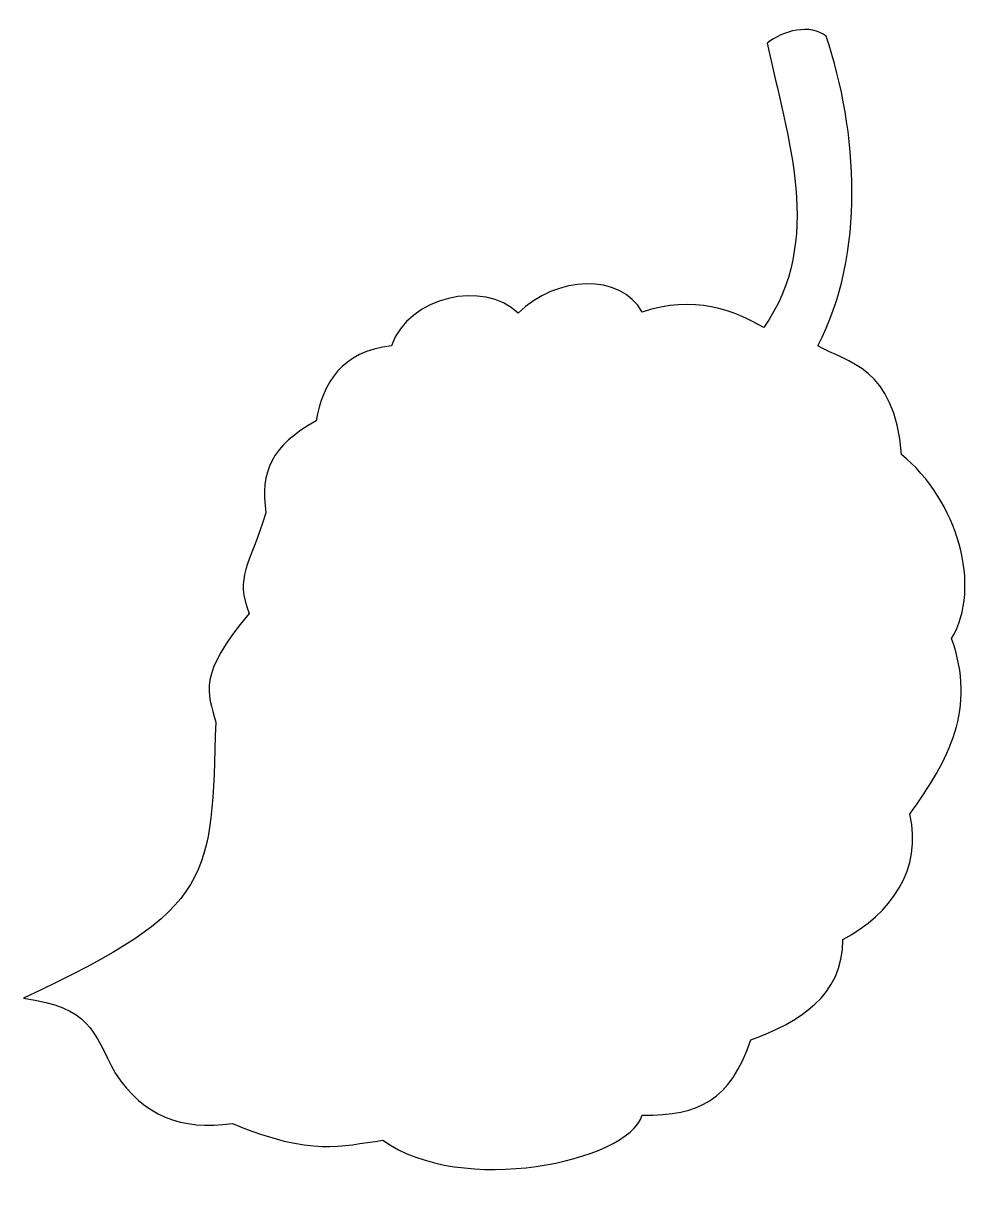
# Model space of a CAD drawing. Header units: centimetres. Extents: x -1.61 to 0.76, y 3.07 to 5.96.
import ezdxf

# ---------------------------------------------------------------- set-up
doc = ezdxf.new("R2010")
doc.units = ezdxf.units.CM
doc.header["$MEASUREMENT"] = 0
doc.layers.add('Layer 1', color=7, linetype='Continuous')

msp = doc.modelspace()

# ---------------------------------------------------------------- linework, layer by layer
at = {"layer": 'Layer 1', "color": 32}
msp.add_open_spline([(0.37295, 5.93318), (0.45154, 5.69932), (0.47103, 5.39545), (0.35234, 5.17007), (0.35234, 5.17007), (0.42423, 5.12789), (0.5422, 5.11929), (0.55859, 4.90196), (0.55859, 4.90196), (0.69687, 4.78948), (0.75867, 4.57491), (0.68233, 4.4482), (0.68233, 4.4482), (0.74442, 4.27475), (0.67637, 4.15007), (0.5792, 4.01508), (0.5792, 4.01508), (0.61112, 3.87873), (0.53308, 3.76981), (0.4142, 3.7057), (0.4142, 3.7057), (0.41489, 3.56711), (0.30539, 3.50194), (0.1873, 3.45818), (0.1873, 3.45818), (0.13425, 3.30791), (0.0627, 3.27255), (-0.08083, 3.27255), (-0.08083, 3.27255), (-0.11683, 3.157), (-0.52864, 3.07207), (-0.72022, 3.21069), (-0.72022, 3.21069), (-0.82719, 3.1974), (-0.89156, 3.16975), (-1.09146, 3.25194), (-1.09146, 3.25194), (-1.21897, 3.23504), (-1.30988, 3.26962), (-1.3802, 3.37571), (-1.3802, 3.37571), (-1.43738, 3.48215), (-1.44102, 3.53767), (-1.60708, 3.56135), (-1.60708, 3.56135), (-1.1284, 3.78273), (-1.14472, 3.86102), (-1.13273, 4.24199), (-1.13273, 4.24199), (-1.15237, 4.31538), (-1.17871, 4.35704), (-1.05024, 4.51012), (-1.05024, 4.51012), (-1.08667, 4.59959), (-1.0488, 4.62866), (-1.00896, 4.75761), (-1.00896, 4.75761), (-1.02384, 4.86003), (-0.99511, 4.92395), (-0.88524, 4.98449), (-0.88524, 4.98449), (-0.8684, 5.07854), (-0.82232, 5.15564), (-0.69961, 5.17009), (-0.69961, 5.17009), (-0.65641, 5.2916), (-0.47135, 5.33255), (-0.387, 5.25033), (-0.387, 5.25033), (-0.29329, 5.34266), (-0.13337, 5.35042), (-0.08086, 5.25259), (-0.08086, 5.25259), (0.04408, 5.29691), (0.14921, 5.25653), (0.21885, 5.21457), (0.21885, 5.21457), (0.36913, 5.42725), (0.27665, 5.68584), (0.22757, 5.91583), (0.22757, 5.91583), (0.2652, 5.94728), (0.33538, 5.96469), (0.37295, 5.93318)], degree=3, knots=[0, 0, 0, 0, 0.0454545, 0.0454545, 0.0454545, 0.0454545, 0.0909091, 0.0909091, 0.0909091, 0.0909091, 0.1363636, 0.1363636, 0.1363636, 0.1363636, 0.1818182, 0.1818182, 0.1818182, 0.1818182, 0.2272727, 0.2272727, 0.2272727, 0.2272727, 0.2727273, 0.2727273, 0.2727273, 0.2727273, 0.3181818, 0.3181818, 0.3181818, 0.3181818, 0.3636364, 0.3636364, 0.3636364, 0.3636364, 0.4090909, 0.4090909, 0.4090909, 0.4090909, 0.4545455, 0.4545455, 0.4545455, 0.4545455, 0.5, 0.5, 0.5, 0.5, 0.5454545, 0.5454545, 0.5454545, 0.5454545, 0.5909091, 0.5909091, 0.5909091, 0.5909091, 0.6363636, 0.6363636, 0.6363636, 0.6363636, 0.6818182, 0.6818182, 0.6818182, 0.6818182, 0.7272727, 0.7272727, 0.7272727, 0.7272727, 0.7727273, 0.7727273, 0.7727273, 0.7727273, 0.8181818, 0.8181818, 0.8181818, 0.8181818, 0.8636364, 0.8636364, 0.8636364, 0.8636364, 0.9090909, 0.9090909, 0.9090909, 0.9090909, 1, 1, 1, 1], dxfattribs=at)

doc.saveas('drawing.dxf')
